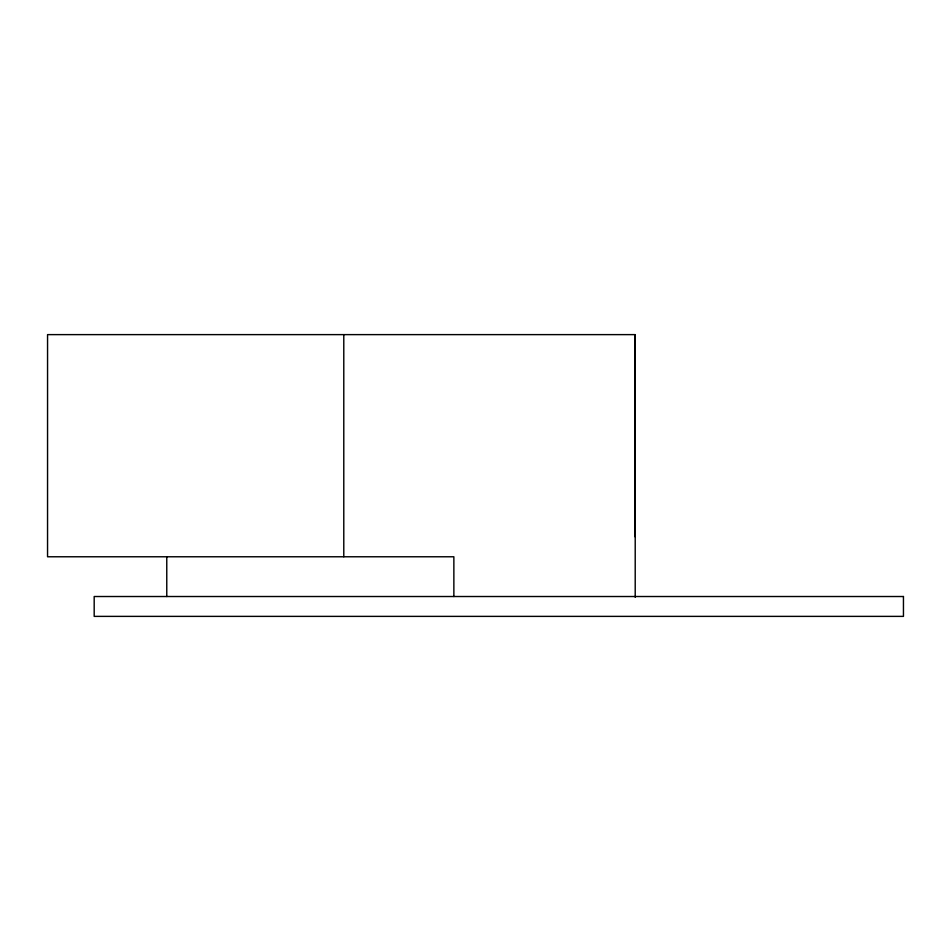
<?xml version="1.0" encoding="UTF-8"?>
<svg xmlns="http://www.w3.org/2000/svg" width="951" height="951" viewBox="0 0 951 951"><rect width="100%" height="100%" fill="white"/><g stroke="black" fill="none" stroke-linecap="round" stroke-linejoin="round"><path stroke-width="1.43" d="M635.209 536.899L635.209 334.621L47.562 334.621L47.55 556.775L453.865 556.775L453.865 596.515M635.209 334.621L635.209 597.299M343.786 334.621L343.786 556.775M166.77 556.775L166.77 596.515M903.45 596.515L94.185 596.515L94.185 616.379L903.45 616.379L903.45 596.515"/></g></svg>
